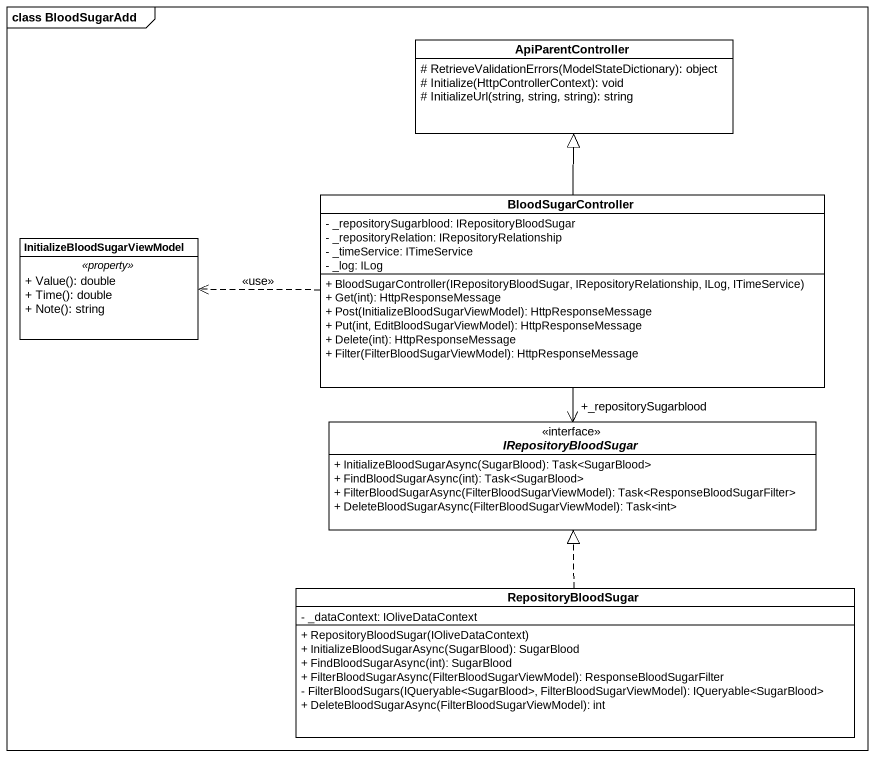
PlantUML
@startuml
mainframe class BloodSugarAdd
hide circle
hide empty members
skinparam classAttributeIconSize 0
class ApiParentController {
  # RetrieveValidationErrors(ModelStateDictionary): object
  # Initialize(HttpControllerContext): void
  # InitializeUrl(string, string, string): string
}
class BloodSugarController {
  - _repositorySugarblood: IRepositoryBloodSugar
  - _repositoryRelation: IRepositoryRelationship
  - _timeService: ITimeService
  - _log: ILog
  + BloodSugarController(IRepositoryBloodSugar, IRepositoryRelationship, ILog, ITimeService)
  + Get(int): HttpResponseMessage
  + Post(InitializeBloodSugarViewModel): HttpResponseMessage
  + Put(int, EditBloodSugarViewModel): HttpResponseMessage
  + Delete(int): HttpResponseMessage
  + Filter(FilterBloodSugarViewModel): HttpResponseMessage
}
class "InitializeBloodSugarViewModel" as InitializeBloodSugarViewMode {
  .. <<property>> ..
  + Value(): double
  + Time(): double
  + Note(): string
}
interface IRepositoryBloodSugar {
  + InitializeBloodSugarAsync(SugarBlood): Task<SugarBlood>
  + FindBloodSugarAsync(int): Task<SugarBlood>
  + FilterBloodSugarAsync(FilterBloodSugarViewModel): Task<ResponseBloodSugarFilter>
  + DeleteBloodSugarAsync(FilterBloodSugarViewModel): Task<int>
}
class RepositoryBloodSugar {
  - _dataContext: IOliveDataContext
  + RepositoryBloodSugar(IOliveDataContext)
  + InitializeBloodSugarAsync(SugarBlood): SugarBlood
  + FindBloodSugarAsync(int): SugarBlood
  + FilterBloodSugarAsync(FilterBloodSugarViewModel): ResponseBloodSugarFilter
  - FilterBloodSugars(IQueryable<SugarBlood>, FilterBloodSugarViewModel): IQueryable<SugarBlood>
  + DeleteBloodSugarAsync(FilterBloodSugarViewModel): int
}
BloodSugarController -up-|> ApiParentController
BloodSugarController .left.> InitializeBloodSugarViewMode : <<use>>
BloodSugarController --> "+_repositorySugarblood" IRepositoryBloodSugar
RepositoryBloodSugar .up.|> IRepositoryBloodSugar
@enduml
